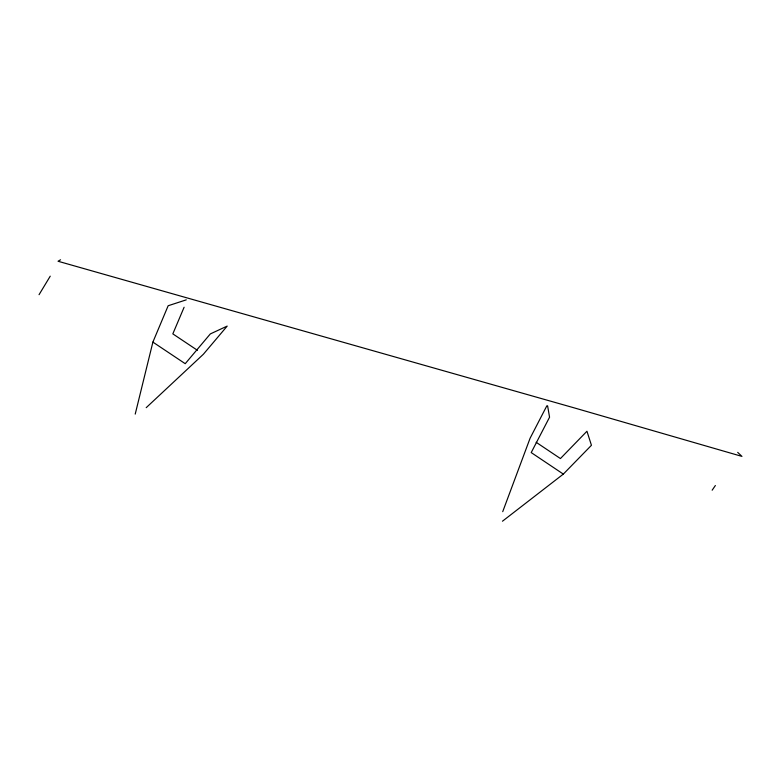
<?xml version="1.0" encoding="UTF-8"?>
<svg xmlns="http://www.w3.org/2000/svg" width="781" height="781" viewBox="0 0 781 781"><rect width="100%" height="100%" fill="white"/><g stroke="black" fill="none" stroke-linecap="round" stroke-linejoin="round"><path stroke-width="1.17" d="M135.22 414.106L152.891 342.098L168.159 305.742L186.268 299.855M502.72 511.672L530.094 438.229L546.846 405.808M184.111 307.245L172.826 333.868L197.447 350.318M39.05 294.691L50.238 276.171M712.155 490.204L715.376 485.518M502.466 521.21L563.335 474.096L591.442 445.287L586.951 431.239L560.436 458.554L536.166 442.3M146.203 407.672L203.353 354.271L227.183 326.097L210.314 333.926L185.224 363.692L152.891 342.098M60.537 259.79L58.028 261.245L574.523 407.965L741.95 456.397L737.703 452.375M563.335 474.096L531.207 452.58L549.56 417.21L547.608 405.866"/></g></svg>
